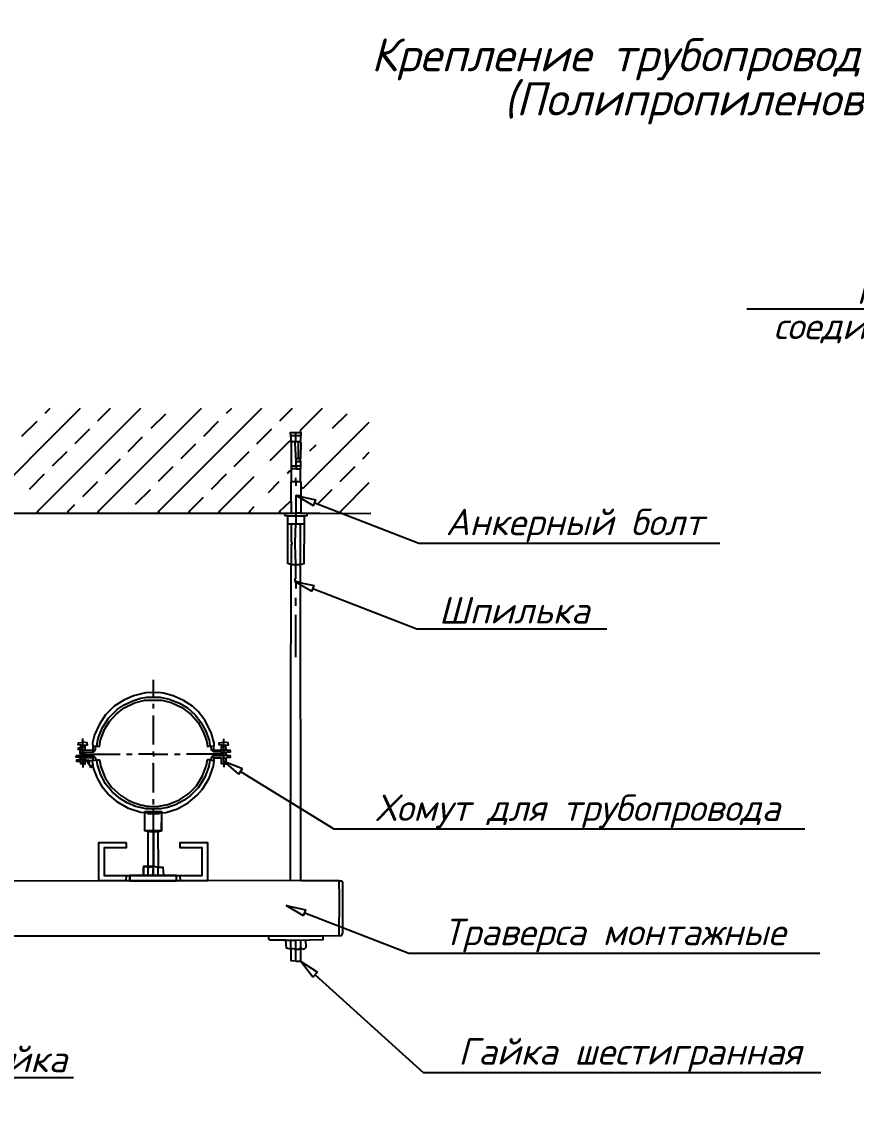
# Model space of a CAD drawing. Header units: millimetres. Extents: x -3689 to 2883575, y -702957 to -604547.
# Drawn here: x 2716896 to 2723197, y -696516 to -688305 of the extents above; entities that cross this region are included whole.
import ezdxf
from ezdxf import colors
from ezdxf.entities.mleader import LeaderData, LeaderLine
from ezdxf.math import Vec2, Vec3

# ---------------------------------------------------------------- set-up
doc = ezdxf.new("R2010")
doc.units = ezdxf.units.MM
doc.layers.add('PFV', color=7, linetype='Continuous')
doc.layers.add('ВК-текст К1', color=7, linetype='Continuous', lineweight=25)
doc.styles.add('SPDS', font='isocpeui.ttf')

# ---------------------------------------------------------------- blocks, each defined once
blk = doc.blocks.new('_ClosedBlank')
at = {"color": 0, "linetype": 'ByBlock', "lineweight": -2}
for p, q in [((-1, 0.167), (0, 0)), ((-1, 0.167), (-1, -0.167)), ((0, 0), (-1, -0.167))]:
    blk.add_line(p, q, dxfattribs=at)

msp = doc.modelspace()

# ---------------------------------------------------------------- linework, layer by layer
for points in [[(2717826.4224, -694273.8799), (2717950.9784, -694273.8799), (2717950.9784, -694419.7879), (2717826.4224, -694419.7879)], [(2717851.3334, -694419.7879), (2717890.4794, -694419.7879), (2717890.4794, -694690.2509), (2717851.3334, -694690.2509)], [(2717890.3015, -694690.2509), (2717815.7464, -694690.2509), (2717815.7464, -694757.8659), (2717890.3015, -694757.8659)], [(2717712.5434, -694797.0119), (2718064.8574, -694797.0119), (2718064.8574, -694757.8659), (2717712.5434, -694757.8659)]]:
    msp.add_lwpolyline(points, close=True)
msp.add_lwpolyline([(2717684.1575, -694507.6548), (2717684.1575, -694547.6548), (2717518.1047, -694547.6548), (2717518.1047, -694757.8659), (2718259.2951, -694757.8659), (2718259.2951, -694547.6548), (2718093.2423, -694547.6548), (2718093.2423, -694507.6548), (2718299.2951, -694507.6548), (2718299.2951, -694797.8659), (2717478.1047, -694797.8659), (2717478.1047, -694507.6548), (2717684.1575, -694507.6548)])
at = {"layer": 'PFV', "color": 0}
for points in [[(2716555.9604, -692018.3653, 0), (2716563.0774, -692000.5713, 0), (2717338.8784, -691224.7703, 0)], [(2717011.4764, -692018.3653, 0), (2717018.5934, -692000.5713, 0), (2717794.3944, -691224.7703, 0)], [(2717071.9744, -691263.9163, 0), (2717111.1204, -691224.7703, 0)], [(2717470.5514, -692018.3653, 0), (2717477.6684, -692000.5713, 0), (2718253.4694, -691224.7703, 0)], [(2717470.5514, -691320.8563, 0), (2717566.6364, -691224.7703, 0)], [(2717926.0674, -692018.3653, 0), (2717933.1844, -692000.5713, 0), (2718708.9854, -691224.7703, 0)], [(2718442.0814, -691263.9163, 0), (2718481.2274, -691224.7703, 0)], [(2718844.2164, -691320.8563, 0), (2718940.3014, -691224.7703, 0)], [(2719000.8004, -691406.2653, 0), (2719004.3584, -691388.4713, 0), (2719168.0594, -691224.7703, 0)], [(2716897.5974, -691438.2943, 0), (2717011.4764, -691324.4153, 0)], [(2717872.6864, -691377.7953, 0), (2717983.0064, -691267.4753, 0)], [(2718271.2624, -691438.2943, 0), (2718381.5834, -691324.4153, 0)], [(2719242.7924, -691377.7953, 0), (2719353.1134, -691267.4753, 0)], [(2717299.7324, -691491.6743, 0), (2717410.0524, -691381.3543, 0)], [(2718669.8394, -691495.2333, 0), (2718783.7184, -691381.3543, 0)], [(2718965.2124, -691434.7353, 0), (2718965.2124, -691406.2653, 0)], [(2719004.3584, -691833.3113, 0), (2719025.7114, -691826.1943, 0), (2719520.3734, -691331.5323, 0)], [(2717698.3094, -691552.1733, 0), (2717808.6294, -691441.8523, 0)], [(2718933.1844, -691477.4393, 0), (2718915.3904, -691477.4393, 0), (2718769.4834, -691623.3473, 0)], [(2718933.1844, -691477.4393, 0), (2718926.0674, -691409.8243, 0), (2719004.3584, -691409.8243, 0), (2719004.3584, -691434.7353, 0), (2718929.6254, -691434.7353, 0)], [(2718929.6254, -691434.7353, 0), (2718926.0674, -691431.1763, 0)], [(2718933.1844, -691779.9313, 0), (2718933.1844, -691477.4393, 0), (2718997.2414, -691477.4393, 0), (2719004.3584, -691484.5573, 0), (2719000.8004, -691601.9953, 0), (2718990.1234, -691630.4643, 0), (2718965.2124, -691630.4643, 0), (2718968.7714, -691683.8453, 0), (2718929.6254, -691683.8453, 0)], [(2718968.7714, -691626.9063, 0), (2718961.6544, -691488.1163, 0), (2718954.5364, -691477.4393, 0)], [(2718965.2124, -691477.4393, 0), (2718965.2124, -691434.7353, 0)], [(2718986.5654, -691601.9953, 0), (2718986.5654, -691477.4393, 0)], [(2718997.2414, -691477.4393, 0), (2719000.8004, -691473.8813, 0), (2719000.8004, -691470.3223, 0), (2719004.3584, -691466.7633, 0), (2719004.3584, -691434.7353, 0)], [(2718997.2414, -691477.4393, 0), (2718997.2414, -691480.9983, 0)], [(2717128.9134, -691662.4933, 0), (2717239.2344, -691552.1733, 0)], [(2718100.4444, -691605.5533, 0), (2718210.7644, -691495.2333, 0)], [(2718499.0204, -691666.0523, 0), (2718612.8994, -691552.1733, 0)], [(2719071.9744, -691548.6143, 0), (2719118.2374, -691502.3503, 0)], [(2719470.5514, -691609.1123, 0), (2719520.3734, -691559.2903, 0)], [(2717527.4904, -691722.9913, 0), (2717641.3694, -691609.1123, 0)], [(2718968.7714, -691605.5533, 0), (2718986.5654, -691605.5533, 0), (2718990.1234, -691601.9953, 0), (2718993.6824, -691601.9953, 0), (2718997.2414, -691605.5533, 0)], [(2719000.8004, -691779.9313, 0), (2719000.8004, -691683.8453, 0), (2719004.3584, -691680.2863, 0), (2719004.3584, -691626.9063, 0), (2719000.8004, -691623.3473, 0), (2719000.8004, -691626.9063, 0), (2718997.2414, -691623.3473, 0)], [(2716954.5364, -691836.8703, 0), (2717068.4154, -691722.9913, 0)], [(2717929.6254, -691776.3723, 0), (2718039.9464, -691666.0523, 0)], [(2718328.2024, -691836.8703, 0), (2718442.0814, -691722.9913, 0)], [(2718929.6254, -691701.6393, 0), (2718918.9494, -691701.6393, 0), (2718915.3904, -691705.1973, 0), (2718911.8324, -691708.7563, 0), (2718908.2734, -691712.3153, 0), (2718904.7144, -691715.8743, 0), (2718901.1554, -691719.4323, 0)], [(2718929.6254, -691662.4933, 0), (2718965.2124, -691662.4933, 0)], [(2718965.2124, -691662.4933, 0), (2719004.3584, -691662.4933, 0)], [(2718968.7714, -691683.8453, 0), (2719000.8004, -691683.8453, 0)], [(2719299.7324, -691779.9313, 0), (2719413.6114, -691666.0523, 0)], [(2717356.6724, -691893.8103, 0), (2717470.5514, -691779.9313, 0)], [(2718385.1414, -692018.3653, 0), (2718392.2594, -692000.5713, 0), (2718652.0454, -691740.7853, 0)], [(2718758.8074, -691861.7813, 0), (2718840.6574, -691779.9313, 0)], [(2718965.2124, -691779.9313, 0), (2718965.2124, -691751.4613, 0)], [(2718965.2124, -691779.9313, 0), (2718965.2124, -691811.9593, 0)], [(2717755.2484, -691950.7493, 0), (2717869.1274, -691840.4293, 0)], [(2718157.3834, -692018.3653, 0), (2718164.5014, -692000.5713, 0), (2718267.7044, -691897.3683, 0)], [(2717242.7924, -692018.3653, 0), (2717249.9104, -692000.5713, 0), (2717296.1734, -691954.3083, 0)], [(2718612.8994, -692018.3653, 0), (2718620.0174, -692000.5713, 0), (2718652.0454, -691968.5433, 0)], [(2718904.7144, -692039.7173, 0), (2718904.7144, -692036.1583, 0)], [(2718904.7144, -692100.2153, 0), (2718904.7144, -692039.7173, 0)], [(2717890.4794, -693373.8855, 0), (2717890.4794, -693279.2238, 0)], [(2717339.9455, -693849.6867, 0), (2717337.4542, -693817.3019, 0), (2717332.4723, -693807.3374, 0), (2717349.91, -693807.3374, 0), (2717427.134, -693809.8287, 0), (2717437.0985, -693809.8287, 0), (2717444.5717, -693814.8113, 0), (2717452.0449, -693804.8468, 0), (2717452.0449, -693779.9352, 0), (2717464.5007, -693779.9352, 0), (2717481.9384, -693782.4265, 0), (2717489.4116, -693732.6047, 0), (2717524.287, -693647.9068, 0), (2717559.1624, -693593.1031, 0), (2717611.4755, -693535.8074, 0), (2717668.7712, -693490.9675, 0), (2717748.4865, -693451.1102, 0), (2717825.7105, -693431.1812, 0), (2717952.757, -693431.1812, 0), (2718024.9991, -693448.6189, 0), (2718104.7144, -693488.4762, 0), (2718174.4652, -693540.7893, 0), (2718226.7783, -693600.5763, 0), (2718266.6356, -693670.3271, 0), (2718291.5472, -693737.5866, 0), (2718299.0204, -693782.4265, 0), (2718311.4755, -693779.9352, 0), (2718318.9494, -693774.9533, 0), (2718323.9313, -693779.9352, 0), (2718348.8422, -693777.4446, 0), (2718348.8422, -693757.5156, 0), (2718326.4226, -693675.309, 0), (2718279.0914, -693583.1386, 0), (2718226.7783, -693518.3697, 0), (2718184.4297, -693478.5124, 0), (2718117.1695, -693433.6725, 0), (2718039.9455, -693398.7971, 0), (2717965.2121, -693378.8681, 0), (2717925.3548, -693373.8855, 0), (2717830.6931, -693376.3768, 0), (2717738.522, -693398.7971, 0), (2717666.2799, -693431.1812, 0), (2717594.0378, -693478.5124, 0), (2717529.2696, -693543.2806, 0), (2717481.9384, -693613.0314, 0), (2717444.5717, -693695.238, 0), (2717429.6253, -693755.0243, 0), (2717432.1166, -693782.4265, 0), (2717432.1166, -693807.3374, 0)], [(2717890.4794, -693408.7609, 0), (2717890.4794, -693373.8855, 0)], [(2717462.0094, -693777.4446, 0), (2717471.9739, -693720.1489, 0), (2717504.358, -693637.943, 0), (2717554.1805, -693565.7009, 0), (2717616.4581, -693503.4233, 0), (2717663.7886, -693471.0385, 0), (2717733.5401, -693436.1631, 0), (2717795.8177, -693416.2348, 0), (2717840.6569, -693408.7609, 0), (2717940.3012, -693408.7609, 0), (2718010.052, -693423.708, 0), (2718087.2767, -693453.6008, 0), (2718147.063, -693490.9675, 0), (2718204.358, -693543.2806, 0), (2718249.1979, -693598.085, 0), (2718284.0733, -693660.3626, 0), (2718311.4755, -693735.096, 0), (2718316.4581, -693774.9533, 0)], [(2717890.4794, -693495.9501, 0), (2717890.4794, -693458.5834, 0)], [(2717890.4794, -693767.4801, 0), (2717890.4794, -693548.2632, 0)], [(2717344.9274, -693772.462, 0), (2717322.5078, -693769.9714, 0), (2717324.9991, -693755.0243, 0), (2717357.3832, -693750.0424, 0)], [(2717339.9455, -693792.391, 0), (2717339.9455, -693784.9178, 0), (2717342.4368, -693782.4265, 0), (2717357.3832, -693782.4265, 0)], [(2717344.9274, -693782.4265, 0), (2717344.9274, -693772.462, 0), (2717359.8745, -693772.462, 0)], [(2717357.3832, -693809.8287, 0), (2717357.3832, -693782.4265, 0), (2717359.8745, -693779.9352, 0), (2717359.8745, -693772.462, 0), (2717357.3832, -693769.9714, 0), (2717357.3832, -693722.6402, 0)], [(2717374.8209, -693809.8287, 0), (2717374.8209, -693772.462, 0), (2717392.2586, -693769.9714, 0), (2717389.7673, -693755.0243, 0), (2717357.3832, -693750.0424, 0)], [(2717357.3832, -693782.4265, 0), (2717374.8209, -693782.4265, 0)], [(2717359.8745, -693772.462, 0), (2717374.8209, -693772.462, 0)], [(2717434.6072, -693782.4265, 0), (2717437.0985, -693779.9352, 0), (2717452.0449, -693779.9352, 0)], [(2717462.0094, -693777.4446, 0), (2717462.0094, -693779.9352, 0)], [(2718316.4581, -693774.9533, 0), (2718318.9494, -693777.4446, 0)], [(2718338.8777, -693814.8113, 0), (2718328.9132, -693809.8287, 0), (2718326.4226, -693779.9352, 0)], [(2718346.3509, -693807.3374, 0), (2718346.3509, -693779.9352, 0)], [(2718406.1379, -693772.462, 0), (2718386.2089, -693769.9714, 0), (2718386.2089, -693755.0243, 0), (2718421.0843, -693750.0424, 0)], [(2718403.6466, -693809.8287, 0), (2718403.6466, -693782.4265, 0), (2718406.1379, -693779.9352, 0), (2718406.1379, -693772.462, 0), (2718421.0843, -693772.462, 0)], [(2718406.1379, -693782.4265, 0), (2718421.0843, -693782.4265, 0)], [(2718438.522, -693809.8287, 0), (2718436.0307, -693772.462, 0), (2718455.9597, -693769.9714, 0), (2718453.4684, -693755.0243, 0), (2718421.0843, -693750.0424, 0)], [(2718421.0843, -693772.462, 0), (2718436.0307, -693772.462, 0)], [(2718421.0843, -693782.4265, 0), (2718436.0307, -693782.4265, 0)], [(2717339.9455, -693867.1244, 0), (2717307.5614, -693862.1418, 0), (2717310.052, -693849.6867, 0), (2717434.6072, -693849.6867, 0), (2717439.5898, -693857.1599, 0)], [(2717332.4723, -693807.3374, 0), (2717322.5078, -693802.3555, 0), (2717324.9991, -693792.391, 0), (2717339.9455, -693792.391, 0), (2717339.9455, -693804.8468, 0)], [(2717327.4897, -693864.6331, 0), (2717327.4897, -693849.6867, 0)], [(2717339.9455, -693824.7751, 0), (2717357.3832, -693824.7751, 0)], [(2717339.9455, -693839.7222, 0), (2717359.8745, -693839.7222, 0)], [(2717339.9455, -693882.0708, 0), (2717339.9455, -693867.1244, 0), (2717342.4368, -693864.6331, 0), (2717372.3296, -693864.6331, 0), (2717374.8209, -693867.1244, 0), (2717374.8209, -693882.0708, 0)], [(2717357.3832, -693849.6867, 0), (2717359.8745, -693847.1954, 0), (2717359.8745, -693839.7222, 0), (2717357.3832, -693837.2309, 0), (2717357.3832, -693809.8287, 0)], [(2717357.3832, -693824.7751, 0), (2717374.8209, -693824.7751, 0)], [(2717357.3832, -693864.6331, 0), (2717357.3832, -693849.6867, 0)], [(2717357.3832, -693882.0708, 0), (2717357.3832, -693864.6331, 0)], [(2717359.8745, -693839.7222, 0), (2717377.3122, -693839.7222, 0)], [(2717377.3122, -693849.6867, 0), (2717374.8209, -693824.7751, 0), (2717437.0985, -693822.2845, 0), (2717442.0804, -693814.8113, 0)], [(2717374.8209, -693867.1244, 0), (2717377.3122, -693864.6331, 0), (2717427.134, -693864.6331, 0), (2717429.6253, -693867.1244, 0), (2717432.1166, -693867.1244, 0)], [(2717377.3122, -693839.7222, 0), (2717429.6253, -693839.7222, 0)], [(2717429.6253, -693849.6867, 0), (2717429.6253, -693839.7222, 0), (2717638.8777, -693839.7222, 0)], [(2717432.1166, -693807.3374, 0), (2717434.6072, -693809.8287, 0)], [(2717434.6072, -693884.5621, 0), (2717434.6072, -693867.1244, 0), (2717442.0804, -693857.1599, 0), (2717452.0449, -693867.1244, 0), (2717452.0449, -693884.5621, 0)], [(2717437.0985, -693862.1418, 0), (2717439.5898, -693862.1418, 0), (2717442.0804, -693859.6505, 0), (2717439.5898, -693857.1599, 0)], [(2717442.0804, -693814.8113, 0), (2717439.5898, -693812.32, 0)], [(2717686.2089, -693839.7222, 0), (2717728.5575, -693839.7222, 0)], [(2717890.4794, -693839.7222, 0), (2717778.38, -693839.7222, 0)], [(2717890.4794, -693839.7222, 0), (2717890.4794, -693819.7932, 0)], [(2717890.4794, -693839.7222, 0), (2718000.0875, -693839.7222, 0)], [(2717890.4794, -693839.7222, 0), (2717890.4794, -693857.1599, 0)], [(2718049.91, -693839.7222, 0), (2718092.2586, -693839.7222, 0)], [(2718403.6466, -693839.7222, 0), (2718139.5898, -693839.7222, 0)], [(2718326.4226, -693882.0708, 0), (2718328.9132, -693864.6331, 0), (2718336.3871, -693859.6505, 0), (2718346.3509, -693869.615, 0)], [(2718338.8777, -693814.8113, 0), (2718336.3871, -693812.32, 0), (2718338.8777, -693809.8287, 0), (2718341.369, -693809.8287, 0)], [(2718336.3871, -693859.6505, 0), (2718336.3871, -693862.1418, 0)], [(2718403.6466, -693824.7751, 0), (2718343.8603, -693822.2845, 0), (2718338.8777, -693814.8113, 0), (2718348.8422, -693807.3374, 0), (2718421.0843, -693809.8287, 0)], [(2718403.6466, -693849.6867, 0), (2718403.6466, -693824.7751, 0), (2718421.0843, -693824.7751, 0)], [(2718403.6466, -693839.7222, 0), (2718421.0843, -693839.7222, 0)], [(2718450.9778, -693812.32, 0), (2718448.4865, -693809.8287, 0), (2718421.0843, -693809.8287, 0)], [(2718421.0843, -693824.7751, 0), (2718438.522, -693824.7751, 0)], [(2718438.522, -693849.6867, 0), (2718438.522, -693824.7751, 0), (2718470.9061, -693822.2845, 0), (2718468.4155, -693809.8287, 0), (2718450.9778, -693812.32, 0), (2718450.9778, -693824.7751, 0)], [(2717357.3832, -693914.4549, 0), (2717374.8209, -693914.4549, 0), (2717377.3122, -693897.0172, 0), (2717382.2941, -693884.5621, 0), (2717310.052, -693884.5621, 0), (2717310.052, -693892.0353, 0), (2717334.9636, -693892.0353, 0), (2717344.9274, -693899.5085, 0), (2717374.8209, -693899.5085, 0)], [(2717332.4723, -693889.544, 0), (2717332.4723, -693887.0527, 0), (2717334.9636, -693884.5621, 0), (2717332.4723, -693884.5621, 0)], [(2717357.3832, -693914.4549, 0), (2717342.4368, -693914.4549, 0), (2717342.4368, -693899.5085, 0)], [(2717357.3832, -693914.4549, 0), (2717359.8745, -693911.9643, 0), (2717359.8745, -693899.5085, 0)], [(2717357.3832, -693914.4549, 0), (2717357.3832, -693941.8571, 0)], [(2717359.8745, -693914.4549, 0), (2717357.3832, -693914.4549, 0)], [(2717359.8745, -693899.5085, 0), (2717359.8745, -693882.0708, 0)], [(2717382.2941, -693884.5621, 0), (2717387.2767, -693884.5621, 0)], [(2717382.2941, -693889.544, 0), (2717387.2767, -693889.544, 0)], [(2717845.6395, -694288.1205, 0), (2717845.6395, -694285.6292, 0), (2717795.8177, -694280.6473, 0), (2717701.1553, -694250.7538, 0), (2717623.9313, -694205.9139, 0), (2717546.7073, -694138.6544, 0), (2717511.8319, -694096.3058, 0), (2717466.992, -694021.5724, 0), (2717442.0804, -693959.2948, 0), (2717437.0985, -693941.8571, 0), (2717422.1521, -693934.3839, 0), (2717422.1521, -693929.402, 0), (2717412.1876, -693926.9107, 0), (2717404.7144, -693919.4375, 0), (2717407.205, -693897.0172, 0), (2717389.7673, -693892.0353, 0), (2717387.2767, -693884.5621, 0), (2717404.7144, -693884.5621, 0), (2717427.134, -693887.0527, 0), (2717466.992, -693882.0708, 0), (2717481.9384, -693882.0708, 0), (2717491.9029, -693936.8752, 0), (2717526.7783, -694019.0818, 0), (2717574.1095, -694088.8326, 0), (2717646.3509, -694156.0921, 0), (2717648.8422, -694156.0921, 0), (2717701.1553, -694190.9675, 0), (2717706.1379, -694190.9675, 0), (2717750.9778, -694210.8965, 0), (2717755.9597, -694210.8965, 0), (2717800.7996, -694225.8429, 0), (2717810.7641, -694225.8429, 0), (2717838.1663, -694233.3161, 0), (2717858.0953, -694233.3161, 0), (2717917.8816, -694235.8074, 0), (2718000.0875, -694220.861, 0), (2718087.2767, -694185.9856, 0), (2718157.0275, -694136.1631, 0), (2718214.3225, -694078.8681, 0), (2718261.6537, -694004.1347, 0), (2718291.5472, -693924.4194, 0), (2718299.0204, -693879.5795, 0), (2718308.9849, -693879.5795, 0), (2718316.4581, -693884.5621, 0), (2718308.9849, -693934.3839, 0), (2718279.0914, -694014.0992, 0), (2718229.2696, -694091.3232, 0), (2718169.4826, -694153.6008, 0), (2718122.1521, -694188.4762, 0), (2718057.3832, -694223.3516, 0), (2717997.5969, -694243.2806, 0), (2717942.7925, -694253.2451, 0), (2717835.675, -694253.2451, 0), (2717755.9597, -694235.8074, 0), (2717691.1908, -694208.4052, 0), (2717641.369, -694178.5124, 0), (2717579.0914, -694123.708, 0), (2717529.2696, -694063.921, 0), (2717491.9029, -693996.6615, 0), (2717466.992, -693921.9281, 0), (2717462.0094, -693884.5621, 0)], [(2717397.2412, -693897.0172, 0), (2717397.2412, -693894.5266, 0), (2717399.7318, -693892.0353, 0), (2717404.7144, -693892.0353, 0), (2717404.7144, -693887.0527, 0)], [(2717404.7144, -693911.9643, 0), (2717402.2231, -693911.9643, 0), (2717399.7318, -693909.473, 0), (2717397.2412, -693909.473, 0), (2717397.2412, -693897.0172, 0)], [(2717402.2231, -693897.0172, 0), (2717402.2231, -693892.0353, 0)], [(2717404.7144, -693911.9643, 0), (2717402.2231, -693909.473, 0)], [(2717414.6789, -693934.3839, 0), (2717412.1876, -693934.3839, 0), (2717409.6963, -693931.8926, 0), (2717409.6963, -693929.402, 0), (2717407.205, -693926.9107, 0), (2717407.205, -693929.402, 0), (2717409.6963, -693929.402, 0)], [(2717414.6789, -693934.3839, 0), (2717412.1876, -693931.8926, 0), (2717409.6963, -693929.402, 0)], [(2717414.6789, -693929.402, 0), (2717414.6789, -693926.9107, 0), (2717412.1876, -693926.9107, 0)], [(2717419.6608, -693939.3665, 0), (2717414.6789, -693939.3665, 0), (2717414.6789, -693934.3839, 0), (2717417.1695, -693931.8926, 0), (2717417.1695, -693929.402, 0)], [(2717419.6608, -693939.3665, 0), (2717419.6608, -693936.8752, 0), (2717422.1521, -693939.3665, 0), (2717424.6427, -693939.3665, 0), (2717424.6427, -693936.8752, 0)], [(2717424.6427, -693936.8752, 0), (2717424.6427, -693934.3839, 0), (2717422.1521, -693934.3839, 0)], [(2717427.134, -693887.0527, 0), (2717427.134, -693884.5621, 0)], [(2717429.6253, -693936.8752, 0), (2717434.6072, -693924.4194, 0), (2717427.134, -693887.0527, 0)], [(2717890.4794, -694128.6899, 0), (2717890.4794, -693914.4549, 0), (2717887.9881, -693911.9643, 0), (2717887.9881, -693909.473, 0), (2717890.4794, -693906.9817, 0)], [(2718316.4581, -693884.5621, 0), (2718313.9668, -693884.5621, 0)], [(2718316.4581, -693884.5621, 0), (2718318.9494, -693884.5621, 0), (2718321.44, -693882.0708, 0), (2718326.4226, -693882.0708, 0), (2718328.9132, -693884.5621, 0), (2718346.3509, -693884.5621, 0)], [(2718326.4226, -693882.0708, 0), (2718326.4226, -693884.5621, 0)], [(2717890.4794, -694220.861, 0), (2717890.4794, -694181.003, 0)], [(2717851.3334, -694423.3469, 0), (2717826.4224, -694419.7879, 0), (2717826.4224, -694279.8797, 0)], [(2717890.4794, -694757.8659, 0), (2717890.4794, -694256.0869, 0)], [(2717845.6395, -694288.1205, 0), (2717890.4794, -694288.1205, 0)], [(2717890.4794, -694288.1205, 0), (2717932.828, -694288.1205, 0)], [(2717929.6254, -694690.2509, 0), (2717926.0664, -694423.3469, 0), (2717950.9774, -694419.7879, 0), (2717954.2975, -694283.6725, 0)], [(2717851.3334, -694690.2509, 0), (2717851.3334, -694423.3469, 0), (2717890.4794, -694423.3469, 0)], [(2717890.4794, -694423.3469, 0), (2717926.0664, -694423.3469, 0)], [(2717815.7464, -694754.3069, 0), (2717815.7464, -694697.3679, 0), (2717826.4224, -694690.2509, 0), (2717851.3334, -694690.2509, 0), (2717865.5684, -694693.8089, 0), (2717886.9214, -694690.2509, 0)], [(2717851.3334, -694754.3069, 0), (2717851.3334, -694690.2509, 0)], [(2717886.9214, -694757.8659, 0), (2717890.4794, -694686.6919, 0), (2717926.0674, -694693.8089, 0), (2717961.6544, -694693.8089, 0), (2717965.2124, -694754.3069, 0)], [(2717886.9214, -694690.2509, 0), (2717890.4794, -694690.2509, 0)], [(2717684.0744, -694797.0119, 0), (2717687.6324, -694757.8659, 0), (2718089.7684, -694757.8659, 0), (2718093.3264, -694797.0119, 0)], [(2717712.5434, -694797.0119, 0), (2717712.5434, -694757.8659, 0)], [(2717926.0674, -694754.3069, 0), (2717926.0674, -694693.8089, 0)], [(2718064.8574, -694797.0119, 0), (2718064.8574, -694757.8659, 0)]]:
    msp.add_polyline3d(points, dxfattribs=at)

# ---------------------------------------------------------------- texts
at = {"layer": 'ВК-текст К1', "insert": (2722667.4669, -688430.4313), "char_height": 250, "attachment_point": 2, "line_spacing_factor": 0.8, "style": 'SPDS', "bg_fill": 3, "box_fill_scale": 1.5, "bg_fill_color": 256, "bg_fill_true_color": 13158600, "bg_fill_transparency": 0}
msp.add_mtext('Крепление трубопровода к перекрытию\\P(Полипропиленовые трубы)', dxfattribs=at)

# ---------------------------------------------------------------- leaders
at = {"layer": 'ВК-текст К1'}
ml = msp.add_multileader_mtext('Standard', dxfattribs=at)
ml.set_content('Муфта \\Pсоединительная', color=256, style='SPDS')
ml.set_leader_properties(color=256, linetype='ByLayer', lineweight=-1)
ml.set_arrow_properties(name='CLOSEDBLANK')
ml.build(insert=Vec2(0, 0))
ml.multileader.update_dxf_attribs({"text_left_attachment_type": 6, "text_right_attachment_type": 6, "dogleg_length": 150, "arrow_head_size": 150})
ctx = ml.context
ctx.base_point, ctx.char_height, ctx.arrow_head_size, ctx.landing_gap_size, ctx.plane_origin = Vec3(2722507.0311, -690477.5627), 200, 150, 50, Vec3(2705364.6635, -689805.2504)
ctx.left_attachment, ctx.right_attachment, ctx.text_align_type = 6, 6, 1
notes = []
notes.append((ctx, [(1, (1, 1, 0), (2724811.5765, -690477.5627), (-1, 0), 150, [(0, [(2725191.8372, -692238.6381)], 0, [])])]))
ctx.mtext.insert, ctx.mtext.rotation, ctx.mtext.alignment, ctx.mtext.line_spacing_factor, ctx.mtext.line_spacing_style, ctx.mtext.flow_direction = Vec3(2723584.3038, -690237.5627), 6.283185307, 2, 0.8, 2, 5
ctx.mtext.has_bg_fill, ctx.mtext.bg_color, ctx.mtext.bg_scale_factor, ctx.mtext.bg_transparency, ctx.mtext.use_window_bg_color = 1, -1027028792, 1.5, 0, 1
ml = msp.add_multileader_mtext('Standard', dxfattribs=at)
ml.set_content('Анкерный болт', color=256, style='SPDS')
ml.set_leader_properties(color=256, linetype='ByLayer', lineweight=-1)
ml.set_arrow_properties(name='CLOSEDBLANK')
ml.build(insert=Vec2(0, 0))
ml.multileader.update_dxf_attribs({"text_left_attachment_type": 6, "text_right_attachment_type": 6, "dogleg_length": 150, "arrow_head_size": 150})
ctx = ml.context
ctx.base_point, ctx.char_height, ctx.arrow_head_size, ctx.landing_gap_size, ctx.plane_origin = Vec3(2720044.2576, -692245.4305), 200, 150, 50, Vec3(2702699.4024, -690387.4255)
ctx.left_attachment, ctx.right_attachment, ctx.text_align_type = 6, 6, 1
notes.append((ctx, [(0, (1, 1, 0), (2719894.2576, -692245.4305), (1, 0), 150, [(0, [(2718968.7714, -691886.6923)], 0, [])])]))
ctx.mtext.insert, ctx.mtext.rotation, ctx.mtext.alignment, ctx.mtext.line_spacing_factor, ctx.mtext.line_spacing_style, ctx.mtext.flow_direction = Vec3(2721069.7122, -691985.4305), 6.283185307, 2, 0.8, 2, 5
ctx.mtext.has_bg_fill, ctx.mtext.bg_color, ctx.mtext.bg_scale_factor, ctx.mtext.bg_transparency, ctx.mtext.use_window_bg_color = 1, -1027028792, 1.5, 0, 1
ml = msp.add_multileader_mtext('Standard', dxfattribs=at)
ml.set_content('Хомут для трубопровода', color=256, style='SPDS')
ml.set_leader_properties(color=256, linetype='ByLayer', lineweight=-1)
ml.set_arrow_properties(name='CLOSEDBLANK')
ml.build(insert=Vec2(0, 0))
ml.multileader.update_dxf_attribs({"text_left_attachment_type": 6, "text_right_attachment_type": 6, "dogleg_length": 150, "arrow_head_size": 150})
ctx = ml.context
ctx.base_point, ctx.char_height, ctx.arrow_head_size, ctx.landing_gap_size, ctx.plane_origin = Vec3(2719403.6881, -694404.8606), 200, 150, 50, Vec3(2702058.8329, -692750.415)
ctx.left_attachment, ctx.right_attachment, ctx.text_align_type = 6, 6, 1
notes.append((ctx, [(0, (1, 1, 0), (2719253.6881, -694404.8606), (1, 0), 150, [(0, [(2718421.0843, -693892.035)], 0, [])])]))
ctx.mtext.insert, ctx.mtext.rotation, ctx.mtext.alignment, ctx.mtext.line_spacing_factor, ctx.mtext.line_spacing_style, ctx.mtext.flow_direction = Vec3(2721095.9609, -694144.8606), 6.283185307, 2, 0.8, 2, 5
ctx.mtext.has_bg_fill, ctx.mtext.bg_color, ctx.mtext.bg_scale_factor, ctx.mtext.bg_transparency, ctx.mtext.use_window_bg_color = 1, -1027028792, 1.5, 0, 1
ml = msp.add_multileader_mtext('Standard', dxfattribs=at)
ml.set_content('Гайка', color=256, style='SPDS')
ml.set_leader_properties(color=256, linetype='ByLayer', lineweight=-1)
ml.set_arrow_properties(name='CLOSEDBLANK')
ml.build(insert=Vec2(0, 0))
ml.multileader.update_dxf_attribs({"text_left_attachment_type": 6, "text_right_attachment_type": 6, "dogleg_length": 150, "arrow_head_size": 150})
ctx = ml.context
ctx.base_point, ctx.char_height, ctx.arrow_head_size, ctx.landing_gap_size, ctx.plane_origin = Vec3(2716445.271, -696283.2608), 200, 150, 50, Vec3(2697345.9897, -694735.4818)
ctx.left_attachment, ctx.right_attachment, ctx.text_align_type = 6, 6, 1
notes.append((ctx, [(0, (1, 1, 0), (2716295.271, -696283.2608), (1, 0), 150, [(0, [(2715993.6824, -694942.9199)], 0, [])])]))
ctx.mtext.insert, ctx.mtext.rotation, ctx.mtext.alignment, ctx.mtext.line_spacing_factor, ctx.mtext.line_spacing_style, ctx.mtext.flow_direction = Vec3(2716863.9074, -696043.2608), 6.283185307, 2, 0.8, 2, 5
ctx.mtext.has_bg_fill, ctx.mtext.bg_color, ctx.mtext.bg_scale_factor, ctx.mtext.bg_transparency, ctx.mtext.use_window_bg_color = 1, -1027028792, 1.5, 0, 1
ml = msp.add_multileader_mtext('Standard', dxfattribs=at)
ml.set_content('Траверса монтажные', color=256, style='SPDS')
ml.set_leader_properties(color=256, linetype='ByLayer', lineweight=-1)
ml.set_arrow_properties(name='CLOSEDBLANK')
ml.build(insert=Vec2(0, 0))
ml.multileader.update_dxf_attribs({"text_left_attachment_type": 6, "text_right_attachment_type": 6, "dogleg_length": 150, "arrow_head_size": 150})
ctx = ml.context
ctx.base_point, ctx.char_height, ctx.arrow_head_size, ctx.landing_gap_size, ctx.plane_origin = Vec3(2719967.8327, -695343.5993), 200, 150, 50, Vec3(2702622.9775, -693689.1537)
ctx.left_attachment, ctx.right_attachment, ctx.text_align_type = 6, 6, 1
notes.append((ctx, [(0, (1, 1, 0), (2719817.8327, -695343.5993), (1, 0), 150, [(0, [(2718892.3464, -694984.8611)], 0, [])])]))
ctx.mtext.insert, ctx.mtext.rotation, ctx.mtext.alignment, ctx.mtext.line_spacing_factor, ctx.mtext.line_spacing_style, ctx.mtext.flow_direction = Vec3(2721371.6205, -695083.5993), 6.283185307, 2, 0.8, 2, 5
ctx.mtext.has_bg_fill, ctx.mtext.bg_color, ctx.mtext.bg_scale_factor, ctx.mtext.bg_transparency, ctx.mtext.use_window_bg_color = 1, -1027028792, 1.5, 0, 1
for ctx, leaders in notes:
    for number, flags, end, landing, length, lines in leaders:
        leader = LeaderData()
        leader.index, (leader.has_last_leader_line, leader.has_dogleg_vector, leader.attachment_direction) = number, flags
        leader.last_leader_point, leader.dogleg_vector, leader.dogleg_length = Vec3(end), Vec3(landing), length
        for number, points, colour, breaks in lines:
            line = LeaderLine()
            line.index, line.vertices, line.color, line.breaks = number, Vec3.list(points), colors.encode_raw_color(colour), breaks
            leader.lines.append(line)
        ctx.leaders.append(leader)

# ---------------------------------------------------------------- next in the draw order: linework, layer by layer
at = {"layer": 'PFV', "color": 0}
for points in [[(2718929.6254, -691932.9553, 0), (2718929.6254, -691783.4893, 0), (2718933.1844, -691779.9313, 0), (2719000.8004, -691779.9313, 0), (2719004.3584, -691783.4893, 0), (2719004.3584, -691893.8103, 0)], [(2719299.7324, -692018.3653, 0), (2719306.8494, -692000.5713, 0), (2719520.3734, -691787.0483, 0)], [(2718968.7714, -692036.1583, 0), (2718968.7714, -691886.6923, 0), (2718990.1234, -691886.6923, 0), (2719004.3584, -691893.8103, 0), (2719004.3584, -692018.3653, 0), (2718968.7714, -692018.3653, 0)], [(2719128.9134, -691950.7493, 0), (2719239.2344, -691840.4293, 0)], [(2718840.6574, -692018.3653, 0), (2718847.7754, -692000.5713, 0), (2718918.9494, -691932.9553, 0), (2718929.6254, -691932.9553, 0), (2718929.6254, -692018.3653, 0)], [(2718879.8034, -692021.9233, 0), (2718883.3624, -692018.3653, 0), (2718968.7714, -692018.3653, 0)], [(2718965.2124, -692096.6573, 0), (2718968.7714, -692093.0983, 0), (2718968.7714, -692036.1583, 0)], [(2719004.3584, -692018.3653, 0), (2719050.6224, -692018.3653, 0)], [(2719029.2694, -692039.7173, 0), (2719050.6224, -692036.1583, 0), (2719050.6224, -692018.3653, 0), (2719143.1484, -692018.3653, 0), (2719150.2664, -692021.9233, 0), (2719531.0494, -692018.3653, 0)], [(2719150.2664, -692021.9233, 0), (2719150.2664, -692018.3653, 0)], [(2718926.0674, -692406.2653, 0), (2718904.7144, -692399.1483, 0), (2718904.7144, -692100.2153, 0), (2719000.8004, -692100.2153, 0)], [(2718933.1844, -692402.7063, 0), (2718933.1844, -692253.2403, 0), (2718936.7434, -692249.6813, 0), (2718936.7434, -692242.5643, 0), (2718933.1844, -692239.0053, 0), (2718933.1844, -692100.2153, 0)], [(2718965.2124, -692406.2653, 0), (2718961.6544, -692253.2403, 0), (2718961.6544, -692242.5643, 0), (2718965.2124, -692096.6573, 0)], [(2718421.0843, -693869.615, 0), (2718421.0843, -693725.1315, 0)], [(2717935.2584, -694288.1242, 0), (2717935.3193, -694285.6292, 0), (2717982.6498, -694280.6473, 0), (2718072.3296, -694253.2451, 0), (2718154.5362, -694205.9139, 0), (2718219.3051, -694151.1102, 0), (2718261.6537, -694103.779, 0), (2718311.4755, -694021.5724, 0), (2718343.8603, -693931.8926, 0), (2718348.8422, -693887.0527, 0), (2718348.8422, -693867.1244, 0), (2718398.6647, -693867.1244, 0), (2718438.522, -693869.615, 0), (2718443.5039, -693864.6331, 0), (2718470.9061, -693862.1418, 0), (2718468.4155, -693849.6867, 0), (2718450.9778, -693852.1773, 0), (2718450.9778, -693864.6331, 0)], [(2718336.3871, -693859.6505, 0), (2718336.3871, -693854.6686, 0), (2718338.8777, -693852.1773, 0), (2718343.8603, -693852.1773, 0), (2718346.3509, -693849.6867, 0), (2718421.0843, -693849.6867, 0)], [(2718421.0843, -693914.4549, 0), (2718406.1379, -693914.4549, 0), (2718403.6466, -693911.9643, 0), (2718403.6466, -693869.615, 0)], [(2718450.9778, -693852.1773, 0), (2718448.4865, -693849.6867, 0), (2718421.0843, -693849.6867, 0)], [(2718421.0843, -693914.4549, 0), (2718421.0843, -693869.615, 0)], [(2718421.0843, -693914.4549, 0), (2718436.0307, -693914.4549, 0), (2718438.522, -693911.9643, 0), (2718438.522, -693869.615, 0)], [(2718421.0843, -693914.4549, 0), (2718421.0843, -693939.3665, 0)], [(2719292.6154, -694797.0119, 0), (2719007.9174, -694797.0119, 0), (2719004.3584, -694793.4529, 0)], [(2719292.6154, -695213.3819, 0), (2719296.1734, -694935.8019, 0), (2719296.1734, -694921.5669, 0), (2719292.6154, -694797.0119, 0), (2719310.4084, -694797.0119, 0), (2719321.0844, -694814.8059, 0), (2719321.0844, -694814.8059, 0), (2719321.0844, -694814.8059, 0)], [(2715075.5334, -695245.4109, 0), (2715136.0314, -695245.4109, 0), (2715139.5904, -695241.8519, 0), (2715139.5904, -695213.3819, 0), (2719171.6184, -695213.3819, 0)], [(2718890.4794, -695245.4109, 0), (2718769.4834, -695245.4109, 0), (2718765.9244, -695241.8519, 0), (2718762.3654, -695238.2929, 0), (2718762.3654, -695213.3819, 0)], [(2718926.0674, -695313.0259, 0), (2718894.0384, -695305.9089, 0), (2718890.4794, -695245.4109, 0), (2718965.2124, -695245.4109, 0)], [(2718929.6254, -695245.4109, 0), (2718929.6254, -695248.9689, 0), (2718926.0674, -695252.5279, 0), (2718926.0674, -695302.3499, 0)], [(2719004.3584, -695309.4679, 0), (2719011.4764, -695309.4679, 0), (2719029.2694, -695313.0259, 0), (2719043.5044, -695298.7909, 0), (2719039.9464, -695245.4109, 0)], [(2718926.0674, -695313.0259, 0), (2718929.6254, -695309.4679, 0)], [(2718965.2124, -695313.0259, 0), (2718990.1234, -695313.0259, 0), (2718993.6824, -695309.4679, 0), (2719004.3584, -695309.4679, 0)]]:
    msp.add_polyline3d(points, dxfattribs=at)

# ---------------------------------------------------------------- next in the draw order: leaders
at = {"layer": 'ВК-текст К1'}
ml = msp.add_multileader_mtext('Standard', dxfattribs=at)
ml.set_content('Шпилька', color=256, style='SPDS')
ml.set_leader_properties(color=256, linetype='ByLayer', lineweight=-1)
ml.set_arrow_properties(name='CLOSEDBLANK')
ml.build(insert=Vec2(0, 0))
ml.multileader.update_dxf_attribs({"text_left_attachment_type": 6, "text_right_attachment_type": 6, "dogleg_length": 150, "arrow_head_size": 150})
ctx = ml.context
ctx.base_point, ctx.char_height, ctx.arrow_head_size, ctx.landing_gap_size, ctx.plane_origin = Vec3(2720030.0226, -692893.1175), 200, 150, 50, Vec3(2702685.1674, -691035.1125)
ctx.left_attachment, ctx.right_attachment, ctx.text_align_type = 6, 6, 1
notes = []
notes.append((ctx, [(0, (1, 1, 0), (2719880.0226, -692893.1175), (1, 0), 150, [(0, [(2718954.5364, -692534.3793)], 0, [])])]))
ctx.mtext.insert, ctx.mtext.rotation, ctx.mtext.alignment, ctx.mtext.line_spacing_factor, ctx.mtext.line_spacing_style, ctx.mtext.flow_direction = Vec3(2720614.3408, -692653.1175), 6.283185307, 2, 0.8, 2, 5
ctx.mtext.has_bg_fill, ctx.mtext.bg_color, ctx.mtext.bg_scale_factor, ctx.mtext.bg_transparency, ctx.mtext.use_window_bg_color = 1, -1027028792, 1.5, 0, 1
ml = msp.add_multileader_mtext('Standard', dxfattribs=at)
ml.set_content('Гайка шестигранная', color=256, style='SPDS')
ml.set_leader_properties(color=256, linetype='ByLayer', lineweight=-1)
ml.set_arrow_properties(name='CLOSEDBLANK')
ml.build(insert=Vec2(0, 0))
ml.multileader.update_dxf_attribs({"text_left_attachment_type": 6, "text_right_attachment_type": 6, "dogleg_length": 150, "arrow_head_size": 150})
ctx = ml.context
ctx.base_point, ctx.char_height, ctx.arrow_head_size, ctx.landing_gap_size, ctx.plane_origin = Vec3(2720076.2866, -696246.2779), 200, 150, 50, Vec3(2702731.4314, -694109.8455)
ctx.left_attachment, ctx.right_attachment, ctx.text_align_type = 6, 6, 1
notes.append((ctx, [(0, (1, 1, 0), (2719926.2866, -696246.2779), (1, 0), 150, [(0, [(2719000.8004, -695405.5529)], 0, [])])]))
ctx.mtext.insert, ctx.mtext.rotation, ctx.mtext.alignment, ctx.mtext.line_spacing_factor, ctx.mtext.line_spacing_style, ctx.mtext.flow_direction = Vec3(2721488.1806, -695986.2779), 6.283185307, 2, 0.8, 2, 5
ctx.mtext.has_bg_fill, ctx.mtext.bg_color, ctx.mtext.bg_scale_factor, ctx.mtext.bg_transparency, ctx.mtext.use_window_bg_color = 1, -1027028792, 1.5, 0, 1
for ctx, leaders in notes:
    for number, flags, end, landing, length, lines in leaders:
        leader = LeaderData()
        leader.index, (leader.has_last_leader_line, leader.has_dogleg_vector, leader.attachment_direction) = number, flags
        leader.last_leader_point, leader.dogleg_vector, leader.dogleg_length = Vec3(end), Vec3(landing), length
        for number, points, colour, breaks in lines:
            line = LeaderLine()
            line.index, line.vertices, line.color, line.breaks = number, Vec3.list(points), colors.encode_raw_color(colour), breaks
            leader.lines.append(line)
        ctx.leaders.append(leader)

# ---------------------------------------------------------------- next in the draw order: linework, layer by layer
at = {"layer": 'PFV', "color": 0}
for points in [[(2714897.5974, -694797.0119, 0), (2714901.1554, -692402.7063, 0), (2714911.8324, -692402.7063, 0), (2714958.0954, -692406.2653, 0), (2714993.6824, -692402.7063, 0), (2715000.8004, -692395.5893, 0), (2715000.8004, -692039.7173, 0), (2715022.1524, -692032.6003, 0), (2715022.1524, -692018.3653, 0), (2718876.2444, -692018.3653, 0), (2718883.3624, -692036.1583, 0), (2718897.5974, -692036.1583, 0), (2718904.7144, -692039.7173, 0), (2719029.2694, -692039.7173, 0), (2719029.2694, -692100.2153, 0)], [(2716417.1704, -694797.0119, 0), (2719004.3584, -694793.4529, 0), (2719000.8004, -692360.0023, 0), (2719000.8004, -692100.2153, 0), (2719029.2694, -692100.2153, 0), (2719025.7114, -692402.7063, 0), (2719004.3584, -692406.2653, 0)], [(2718926.0674, -694797.0119, 0), (2718929.6254, -692406.2653, 0), (2719004.3584, -692406.2653, 0)], [(2719004.3584, -692545.0553, 0), (2718986.5654, -692541.4963, 0), (2718965.2124, -692534.3793, 0), (2718958.0954, -692516.5853, 0), (2718965.2124, -692509.4683, 0), (2718965.2124, -692406.2653, 0)], [(2718965.2124, -692534.3793, 0), (2718965.2124, -692587.7603, 0)], [(2718965.2124, -692719.4323, 0), (2718965.2124, -692658.9343, 0)], [(2718965.2124, -693107.3333, 0), (2718965.2124, -692787.0483, 0)], [(2718965.2124, -695405.5529, 0), (2718965.2124, -695245.4109, 0), (2719171.6184, -695241.8519, 0), (2719171.6184, -695213.3819, 0), (2719310.4084, -695209.8229, 0), (2719321.0844, -695192.0299, 0), (2719321.0844, -694814.8059, 0), (2719321.0844, -694814.8059, 0), (2719321.0844, -694814.8059, 0), (2719321.0844, -694814.8059, 0)], [(2718965.2124, -695405.5529, 0), (2719000.8004, -695405.5529, 0), (2719000.8004, -695401.9939, 0), (2719004.3584, -695398.4359, 0), (2719004.3584, -695245.4109, 0)], [(2718965.2124, -695405.5529, 0), (2718929.6254, -695401.9939, 0), (2718929.6254, -695305.9089, 0), (2718965.2124, -695313.0259, 0)]]:
    msp.add_polyline3d(points, dxfattribs=at)

doc.saveas('drawing.dxf')
